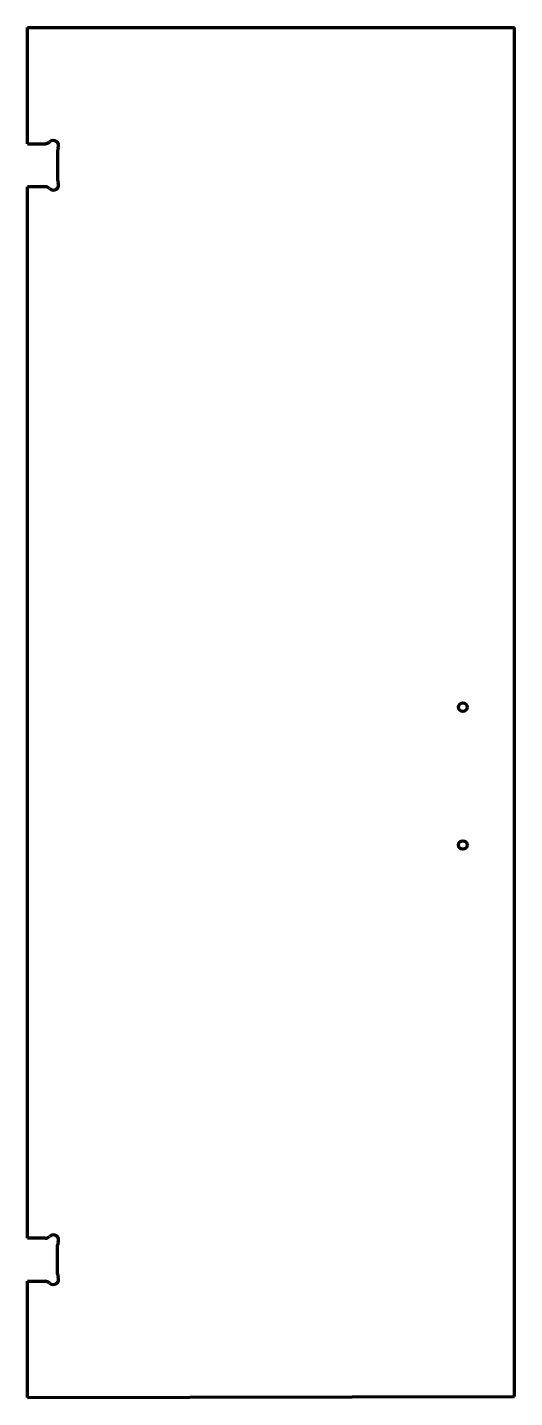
# Model space of a CAD drawing. Header units: inches. Extents: x 0 to 28.2, y 0 to 79.5.
import ezdxf

# ---------------------------------------------------------------- set-up
doc = ezdxf.new("R2010")
doc.units = ezdxf.units.IN
doc.header["$MEASUREMENT"] = 0
doc.layers.get('0').update_dxf_attribs({"linetype": 'CONTINUOUS'})

msp = doc.modelspace()

# ---------------------------------------------------------------- linework, layer by layer
at = {"color": 7, "lineweight": 90}
for p, q in [((0, 72.75), (0, 79.5)), ((0, 79.5), (28.25, 79.5)), ((28.25, 0.062), (28.25, 79.5)), ((0, 72.75), (1.028, 72.75)), ((1.75, 72.339), (1.75, 70.661)), ((0, 9.25), (0, 70.25)), ((1.028, 70.25), (0, 70.25)), ((1.028, 9.25), (0, 9.25)), ((1.75, 7.161), (1.75, 8.839)), ((0, 0), (0, 6.75)), ((0, 6.75), (1.028, 6.75)), ((0, 0), (28.25, 0.062))]:
    msp.add_line(p, q, dxfattribs=at)
for centre in [(25.25, 40.062), (25.25, 32.062)]:
    msp.add_circle(centre, 0.25, dxfattribs=at)
for centre, radius, start, end in [((1.028, 73.125), 0.375, 270, 313.34176), ((1.5, 72.625), 0.312, 335.38002, 493.34176), ((2.125, 72.339), 0.375, 155.38002, 180), ((1.028, 69.875), 0.375, 46.65824, 90), ((1.5, 70.375), 0.312, 226.65824, 384.61998), ((2.125, 70.661), 0.375, 180, 204.61998), ((1.028, 9.625), 0.375, 270, 313.34176), ((1.5, 9.125), 0.312, 335.38002, 493.34176), ((2.125, 8.839), 0.375, 155.38002, 180), ((2.125, 7.161), 0.375, 180, 204.61998), ((1.028, 6.375), 0.375, 46.65824, 90), ((1.5, 6.875), 0.312, 226.65824, 384.61998)]:
    msp.add_arc(centre, radius, start, end, dxfattribs=at)

doc.saveas('drawing.dxf')
